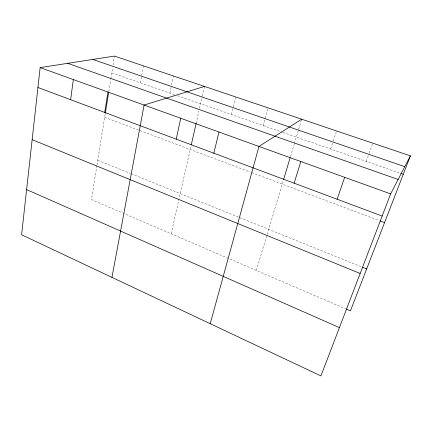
<?xml version="1.0" encoding="UTF-8"?>
<svg xmlns="http://www.w3.org/2000/svg" width="432" height="432" viewBox="0 0 432 432"><rect width="100%" height="100%" fill="white"/><g stroke="black" fill="none" stroke-linecap="round" stroke-linejoin="round"><path stroke-width="0.32" stroke-dasharray="2.16 1.62" d="M96.908 165.596L91.46 199.568L345.535 308.783M97.016 164.927L105.192 113.962M108.805 91.438L110.716 79.515M110.824 78.851L112.606 67.716M113.022 65.129L114.475 56.084M140.346 82.825L143.424 65.842M169.916 93.112L171.391 85.855M171.526 85.19L173.405 75.951M171.164 233.831L191.106 145.557M196.123 123.358L198.925 110.954M199.519 108.34L202.144 96.703M202.289 96.061L204.471 86.427M231.347 114.485L233.129 107.347M233.291 106.699L235.715 96.962M263.255 125.582L268.105 107.881M256.338 270.443L266.933 235.121M267.122 234.479L283.392 180.241M290.536 156.411L294.208 144.175M294.403 143.532L298.442 130.064M298.631 129.427L301.504 119.848M330.647 149.029L333.094 141.55M333.299 140.929L336.56 130.961M366.266 161.422L368.955 153.868M369.182 153.241L372.767 143.17M111.78 72.889L174.296 94.635M177.417 95.726L282.339 132.224M282.976 132.446L400.135 173.2M104.663 117.272L250.495 172.157M251.737 172.627L378.891 220.482M97.767 160.267L130.615 173.545M131.236 173.794L361.735 266.96"/><path stroke-width="0.65" d="M40.144 67.603L21.6 234.76L320.922 375.916L390.647 193.887L410.4 155.855L114.475 56.084L40.144 67.603L390.647 193.887M70.627 99.716L73.343 79.564M104.701 112.439L107.962 92.038M105.3 113.297L108.697 92.102M111.942 277.366L144.099 105.057L204.471 86.427M176.245 139.158L180.727 118.255M191.257 144.904L196.123 123.358M213.824 153.187L218.981 132.035M210.217 323.714L258.968 146.443L301.698 119.205M283.586 179.599L290.153 157.702M294.138 183.179L300.823 161.525M337.117 199.228L344.666 177.32M410.4 155.855L350.433 310.883L346.151 309.042M92.799 59.443L404.784 166.666M400.761 173.421L403.267 174.29M67.705 63.331L398.137 179.469M37.935 87.507L382.158 216.049M380.155 220.957L384.572 222.62M362.351 267.208L366.655 268.947M32.152 139.66L360.164 273.472M26.611 189.599L339.417 327.629"/></g></svg>
